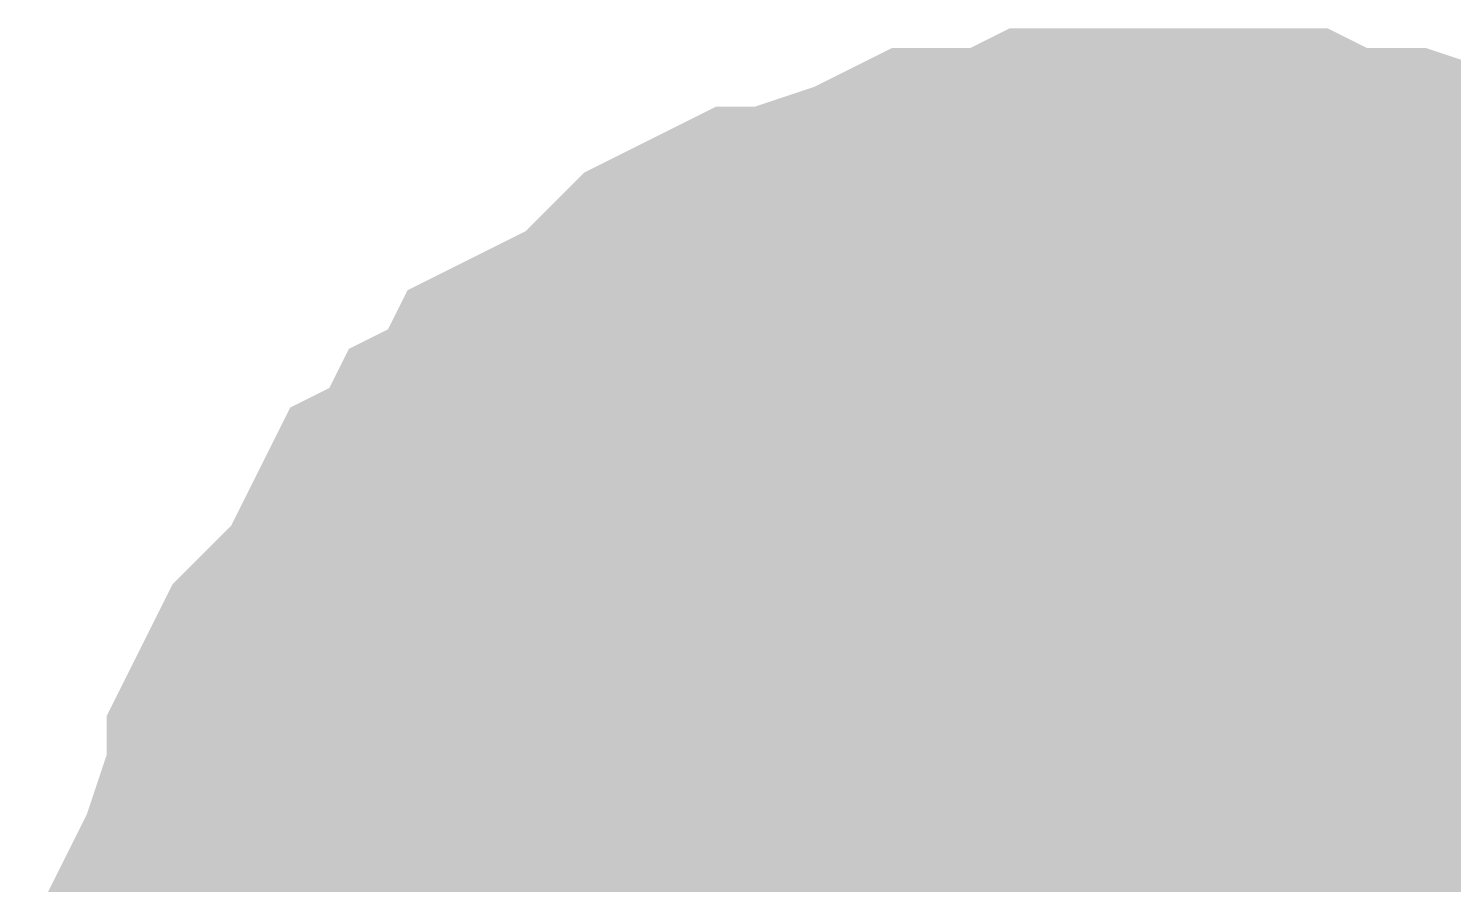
# Model space of a CAD drawing. Header units: inches. Extents: x 0 to 432, y 0 to 280.
# Drawn here: x 121.266 to 122.085, y 165.254 to 165.746 of the extents above; entities that cross this region are included whole.
import ezdxf

# ---------------------------------------------------------------- set-up
doc = ezdxf.new("R2010")
doc.units = ezdxf.units.IN
doc.layers.add('Sheet', color=255, linetype='Continuous')

msp = doc.modelspace()

# ---------------------------------------------------------------- linework, layer by layer
at = {"layer": 'Sheet'}
for points in [[(121.41567, 165.09081, 0.29972, 0.29972, 0), (121.41567, 165.11327, 0.29972, 0.29972, 0), (121.41567, 165.14696, 0.29972, 0.29972, 0), (121.4269, 165.16942, 0.29972, 0.29972, 0), (121.4269, 165.19188, 0.29972, 0.29972, 0), (121.4269, 165.21434, 0.29972, 0.29972, 0), (121.43813, 165.2368, 0.29972, 0.29972, 0), (121.44937, 165.27049, 0.29972, 0.29972, 0), (121.4606, 165.29295, 0.29972, 0.29972, 0), (121.4606, 165.31541, 0.29972, 0.29972, 0), (121.47183, 165.33787, 0.29972, 0.29972, 0), (121.48306, 165.3491, 0.29972, 0.29972, 0), (121.50552, 165.37156, 0.29972, 0.29972, 0), (121.51675, 165.39402, 0.29972, 0.29972, 0), (121.52798, 165.41648, 0.29972, 0.29972, 0), (121.55044, 165.42771, 0.29972, 0.29972, 0), (121.56167, 165.45017, 0.29972, 0.29972, 0), (121.58413, 165.4614, 0.29972, 0.29972, 0), (121.59537, 165.48386, 0.29972, 0.29972, 0), (121.61783, 165.49509, 0.29972, 0.29972, 0), (121.64029, 165.50632, 0.29972, 0.29972, 0), (121.66275, 165.52878, 0.29972, 0.29972, 0), (121.67398, 165.54001, 0.29972, 0.29972, 0), (121.69644, 165.55124, 0.29972, 0.29972, 0), (121.7189, 165.55124, 0.29972, 0.29972, 0), (121.74136, 165.56247, 0.29972, 0.29972, 0), (121.77506, 165.5737, 0.29972, 0.29972, 0), (121.79752, 165.58493, 0.29972, 0.29972, 0), (121.81998, 165.58493, 0.29972, 0.29972, 0), (121.84244, 165.58493, 0.29972, 0.29972, 0), (121.8649, 165.59616, 0.29972, 0.29972, 0), (121.8986, 165.59616, 0.29972, 0.29972, 0), (121.92106, 165.59616, 0.29972, 0.29972, 0)], [(121.41567, 165.09081, 0.29972, 0.29972, 0), (121.41567, 165.11327, 0.29972, 0.29972, 0), (121.41567, 165.14696, 0.29972, 0.29972, 0), (121.4269, 165.16942, 0.29972, 0.29972, 0), (121.4269, 165.19188, 0.29972, 0.29972, 0), (121.4269, 165.21434, 0.29972, 0.29972, 0), (121.43813, 165.2368, 0.29972, 0.29972, 0), (121.44937, 165.27049, 0.29972, 0.29972, 0), (121.4606, 165.29295, 0.29972, 0.29972, 0), (121.4606, 165.31541, 0.29972, 0.29972, 0), (121.47183, 165.33787, 0.29972, 0.29972, 0), (121.48306, 165.3491, 0.29972, 0.29972, 0), (121.50552, 165.37156, 0.29972, 0.29972, 0), (121.51675, 165.39402, 0.29972, 0.29972, 0), (121.52798, 165.41648, 0.29972, 0.29972, 0), (121.55044, 165.42771, 0.29972, 0.29972, 0), (121.56167, 165.45017, 0.29972, 0.29972, 0), (121.58413, 165.4614, 0.29972, 0.29972, 0), (121.59537, 165.48386, 0.29972, 0.29972, 0), (121.61783, 165.49509, 0.29972, 0.29972, 0), (121.64029, 165.50632, 0.29972, 0.29972, 0), (121.66275, 165.52878, 0.29972, 0.29972, 0), (121.67398, 165.54001, 0.29972, 0.29972, 0), (121.69644, 165.55124, 0.29972, 0.29972, 0), (121.7189, 165.55124, 0.29972, 0.29972, 0), (121.74136, 165.56247, 0.29972, 0.29972, 0), (121.77506, 165.5737, 0.29972, 0.29972, 0), (121.79752, 165.58493, 0.29972, 0.29972, 0), (121.81998, 165.58493, 0.29972, 0.29972, 0), (121.84244, 165.58493, 0.29972, 0.29972, 0), (121.8649, 165.59616, 0.29972, 0.29972, 0), (121.8986, 165.59616, 0.29972, 0.29972, 0), (121.92106, 165.59616, 0.29972, 0.29972, 0)], [(121.41567, 165.09081, 0.29972, 0.29972, 0), (121.41567, 165.11327, 0.29972, 0.29972, 0), (121.41567, 165.14696, 0.29972, 0.29972, 0), (121.4269, 165.16942, 0.29972, 0.29972, 0), (121.4269, 165.19188, 0.29972, 0.29972, 0), (121.4269, 165.21434, 0.29972, 0.29972, 0), (121.43813, 165.2368, 0.29972, 0.29972, 0), (121.44937, 165.27049, 0.29972, 0.29972, 0), (121.4606, 165.29295, 0.29972, 0.29972, 0), (121.4606, 165.31541, 0.29972, 0.29972, 0), (121.47183, 165.33787, 0.29972, 0.29972, 0), (121.48306, 165.3491, 0.29972, 0.29972, 0), (121.50552, 165.37156, 0.29972, 0.29972, 0), (121.51675, 165.39402, 0.29972, 0.29972, 0), (121.52798, 165.41648, 0.29972, 0.29972, 0), (121.55044, 165.42771, 0.29972, 0.29972, 0), (121.56167, 165.45017, 0.29972, 0.29972, 0), (121.58413, 165.4614, 0.29972, 0.29972, 0), (121.59537, 165.48386, 0.29972, 0.29972, 0), (121.61783, 165.49509, 0.29972, 0.29972, 0), (121.64029, 165.50632, 0.29972, 0.29972, 0), (121.66275, 165.52878, 0.29972, 0.29972, 0), (121.67398, 165.54001, 0.29972, 0.29972, 0), (121.69644, 165.55124, 0.29972, 0.29972, 0), (121.7189, 165.55124, 0.29972, 0.29972, 0), (121.74136, 165.56247, 0.29972, 0.29972, 0), (121.77506, 165.5737, 0.29972, 0.29972, 0), (121.79752, 165.58493, 0.29972, 0.29972, 0), (121.81998, 165.58493, 0.29972, 0.29972, 0), (121.84244, 165.58493, 0.29972, 0.29972, 0), (121.8649, 165.59616, 0.29972, 0.29972, 0), (121.8986, 165.59616, 0.29972, 0.29972, 0), (121.92106, 165.59616, 0.29972, 0.29972, 0)], [(121.41567, 165.09081, 0.29972, 0.29972, 0), (121.41567, 165.11327, 0.29972, 0.29972, 0), (121.41567, 165.14696, 0.29972, 0.29972, 0), (121.4269, 165.16942, 0.29972, 0.29972, 0), (121.4269, 165.19188, 0.29972, 0.29972, 0), (121.4269, 165.21434, 0.29972, 0.29972, 0), (121.43813, 165.2368, 0.29972, 0.29972, 0), (121.44937, 165.27049, 0.29972, 0.29972, 0), (121.4606, 165.29295, 0.29972, 0.29972, 0), (121.4606, 165.31541, 0.29972, 0.29972, 0), (121.47183, 165.33787, 0.29972, 0.29972, 0), (121.48306, 165.3491, 0.29972, 0.29972, 0), (121.50552, 165.37156, 0.29972, 0.29972, 0), (121.51675, 165.39402, 0.29972, 0.29972, 0), (121.52798, 165.41648, 0.29972, 0.29972, 0), (121.55044, 165.42771, 0.29972, 0.29972, 0), (121.56167, 165.45017, 0.29972, 0.29972, 0), (121.58413, 165.4614, 0.29972, 0.29972, 0), (121.59537, 165.48386, 0.29972, 0.29972, 0), (121.61783, 165.49509, 0.29972, 0.29972, 0), (121.64029, 165.50632, 0.29972, 0.29972, 0), (121.66275, 165.52878, 0.29972, 0.29972, 0), (121.67398, 165.54001, 0.29972, 0.29972, 0), (121.69644, 165.55124, 0.29972, 0.29972, 0), (121.7189, 165.55124, 0.29972, 0.29972, 0), (121.74136, 165.56247, 0.29972, 0.29972, 0), (121.77506, 165.5737, 0.29972, 0.29972, 0), (121.79752, 165.58493, 0.29972, 0.29972, 0), (121.81998, 165.58493, 0.29972, 0.29972, 0), (121.84244, 165.58493, 0.29972, 0.29972, 0), (121.8649, 165.59616, 0.29972, 0.29972, 0), (121.8986, 165.59616, 0.29972, 0.29972, 0), (121.92106, 165.59616, 0.29972, 0.29972, 0)], [(121.41567, 165.09081, 0.29972, 0.29972, 0), (121.41567, 165.11327, 0.29972, 0.29972, 0), (121.41567, 165.14696, 0.29972, 0.29972, 0), (121.4269, 165.16942, 0.29972, 0.29972, 0), (121.4269, 165.19188, 0.29972, 0.29972, 0), (121.4269, 165.21434, 0.29972, 0.29972, 0), (121.43813, 165.2368, 0.29972, 0.29972, 0), (121.44937, 165.27049, 0.29972, 0.29972, 0), (121.4606, 165.29295, 0.29972, 0.29972, 0), (121.4606, 165.31541, 0.29972, 0.29972, 0), (121.47183, 165.33787, 0.29972, 0.29972, 0), (121.48306, 165.3491, 0.29972, 0.29972, 0), (121.50552, 165.37156, 0.29972, 0.29972, 0), (121.51675, 165.39402, 0.29972, 0.29972, 0), (121.52798, 165.41648, 0.29972, 0.29972, 0), (121.55044, 165.42771, 0.29972, 0.29972, 0), (121.56167, 165.45017, 0.29972, 0.29972, 0), (121.58413, 165.4614, 0.29972, 0.29972, 0), (121.59537, 165.48386, 0.29972, 0.29972, 0), (121.61783, 165.49509, 0.29972, 0.29972, 0), (121.64029, 165.50632, 0.29972, 0.29972, 0), (121.66275, 165.52878, 0.29972, 0.29972, 0), (121.67398, 165.54001, 0.29972, 0.29972, 0), (121.69644, 165.55124, 0.29972, 0.29972, 0), (121.7189, 165.55124, 0.29972, 0.29972, 0), (121.74136, 165.56247, 0.29972, 0.29972, 0), (121.77506, 165.5737, 0.29972, 0.29972, 0), (121.79752, 165.58493, 0.29972, 0.29972, 0), (121.81998, 165.58493, 0.29972, 0.29972, 0), (121.84244, 165.58493, 0.29972, 0.29972, 0), (121.8649, 165.59616, 0.29972, 0.29972, 0), (121.8986, 165.59616, 0.29972, 0.29972, 0), (121.92106, 165.59616, 0.29972, 0.29972, 0)], [(121.41567, 165.09081, 0.29972, 0.29972, 0), (121.41567, 165.11327, 0.29972, 0.29972, 0), (121.41567, 165.14696, 0.29972, 0.29972, 0), (121.4269, 165.16942, 0.29972, 0.29972, 0), (121.4269, 165.19188, 0.29972, 0.29972, 0), (121.4269, 165.21434, 0.29972, 0.29972, 0), (121.43813, 165.2368, 0.29972, 0.29972, 0), (121.44937, 165.27049, 0.29972, 0.29972, 0), (121.4606, 165.29295, 0.29972, 0.29972, 0), (121.4606, 165.31541, 0.29972, 0.29972, 0), (121.47183, 165.33787, 0.29972, 0.29972, 0), (121.48306, 165.3491, 0.29972, 0.29972, 0), (121.50552, 165.37156, 0.29972, 0.29972, 0), (121.51675, 165.39402, 0.29972, 0.29972, 0), (121.52798, 165.41648, 0.29972, 0.29972, 0), (121.55044, 165.42771, 0.29972, 0.29972, 0), (121.56167, 165.45017, 0.29972, 0.29972, 0), (121.58413, 165.4614, 0.29972, 0.29972, 0), (121.59537, 165.48386, 0.29972, 0.29972, 0), (121.61783, 165.49509, 0.29972, 0.29972, 0), (121.64029, 165.50632, 0.29972, 0.29972, 0), (121.66275, 165.52878, 0.29972, 0.29972, 0), (121.67398, 165.54001, 0.29972, 0.29972, 0), (121.69644, 165.55124, 0.29972, 0.29972, 0), (121.7189, 165.55124, 0.29972, 0.29972, 0), (121.74136, 165.56247, 0.29972, 0.29972, 0), (121.77506, 165.5737, 0.29972, 0.29972, 0), (121.79752, 165.58493, 0.29972, 0.29972, 0), (121.81998, 165.58493, 0.29972, 0.29972, 0), (121.84244, 165.58493, 0.29972, 0.29972, 0), (121.8649, 165.59616, 0.29972, 0.29972, 0), (121.8986, 165.59616, 0.29972, 0.29972, 0), (121.92106, 165.59616, 0.29972, 0.29972, 0)], [(121.41567, 165.09081, 0.29972, 0.29972, 0), (121.41567, 165.11327, 0.29972, 0.29972, 0), (121.41567, 165.14696, 0.29972, 0.29972, 0), (121.4269, 165.16942, 0.29972, 0.29972, 0), (121.4269, 165.19188, 0.29972, 0.29972, 0), (121.4269, 165.21434, 0.29972, 0.29972, 0), (121.43813, 165.2368, 0.29972, 0.29972, 0), (121.44937, 165.27049, 0.29972, 0.29972, 0), (121.4606, 165.29295, 0.29972, 0.29972, 0), (121.4606, 165.31541, 0.29972, 0.29972, 0), (121.47183, 165.33787, 0.29972, 0.29972, 0), (121.48306, 165.3491, 0.29972, 0.29972, 0), (121.50552, 165.37156, 0.29972, 0.29972, 0), (121.51675, 165.39402, 0.29972, 0.29972, 0), (121.52798, 165.41648, 0.29972, 0.29972, 0), (121.55044, 165.42771, 0.29972, 0.29972, 0), (121.56167, 165.45017, 0.29972, 0.29972, 0), (121.58413, 165.4614, 0.29972, 0.29972, 0), (121.59537, 165.48386, 0.29972, 0.29972, 0), (121.61783, 165.49509, 0.29972, 0.29972, 0), (121.64029, 165.50632, 0.29972, 0.29972, 0), (121.66275, 165.52878, 0.29972, 0.29972, 0), (121.67398, 165.54001, 0.29972, 0.29972, 0), (121.69644, 165.55124, 0.29972, 0.29972, 0), (121.7189, 165.55124, 0.29972, 0.29972, 0), (121.74136, 165.56247, 0.29972, 0.29972, 0), (121.77506, 165.5737, 0.29972, 0.29972, 0), (121.79752, 165.58493, 0.29972, 0.29972, 0), (121.81998, 165.58493, 0.29972, 0.29972, 0), (121.84244, 165.58493, 0.29972, 0.29972, 0), (121.8649, 165.59616, 0.29972, 0.29972, 0), (121.8986, 165.59616, 0.29972, 0.29972, 0), (121.92106, 165.59616, 0.29972, 0.29972, 0)], [(121.92106, 165.59616, 0.29972, 0.29972, 0), (121.92106, 165.59616, 0.29972, 0.29972, 0)], [(121.92106, 165.59616, 0.29972, 0.29972, 0), (121.94352, 165.59616, 0.29972, 0.29972, 0), (121.97721, 165.59616, 0.29972, 0.29972, 0), (121.99967, 165.58493, 0.29972, 0.29972, 0), (122.02213, 165.58493, 0.29972, 0.29972, 0), (122.0446, 165.58493, 0.29972, 0.29972, 0), (122.07829, 165.5737, 0.29972, 0.29972, 0), (122.10075, 165.56247, 0.29972, 0.29972, 0), (122.12321, 165.55124, 0.29972, 0.29972, 0), (122.14567, 165.55124, 0.29972, 0.29972, 0), (122.16813, 165.54001, 0.29972, 0.29972, 0), (122.1906, 165.52878, 0.29972, 0.29972, 0), (122.21306, 165.50632, 0.29972, 0.29972, 0), (122.22429, 165.49509, 0.29972, 0.29972, 0), (122.24675, 165.48386, 0.29972, 0.29972, 0)], [(121.92106, 165.59616, 0.29972, 0.29972, 0), (121.92106, 165.59616, 0.29972, 0.29972, 0)], [(121.92106, 165.59616, 0.29972, 0.29972, 0), (121.94352, 165.59616, 0.29972, 0.29972, 0), (121.97721, 165.59616, 0.29972, 0.29972, 0), (121.99967, 165.58493, 0.29972, 0.29972, 0), (122.02213, 165.58493, 0.29972, 0.29972, 0), (122.0446, 165.58493, 0.29972, 0.29972, 0), (122.07829, 165.5737, 0.29972, 0.29972, 0), (122.10075, 165.56247, 0.29972, 0.29972, 0), (122.12321, 165.55124, 0.29972, 0.29972, 0), (122.14567, 165.55124, 0.29972, 0.29972, 0), (122.16813, 165.54001, 0.29972, 0.29972, 0), (122.1906, 165.52878, 0.29972, 0.29972, 0), (122.21306, 165.50632, 0.29972, 0.29972, 0), (122.22429, 165.49509, 0.29972, 0.29972, 0), (122.24675, 165.48386, 0.29972, 0.29972, 0)], [(121.92106, 165.59616, 0.29972, 0.29972, 0), (121.92106, 165.59616, 0.29972, 0.29972, 0)], [(121.92106, 165.59616, 0.29972, 0.29972, 0), (121.94352, 165.59616, 0.29972, 0.29972, 0), (121.97721, 165.59616, 0.29972, 0.29972, 0), (121.99967, 165.58493, 0.29972, 0.29972, 0), (122.02213, 165.58493, 0.29972, 0.29972, 0), (122.0446, 165.58493, 0.29972, 0.29972, 0), (122.07829, 165.5737, 0.29972, 0.29972, 0), (122.10075, 165.56247, 0.29972, 0.29972, 0), (122.12321, 165.55124, 0.29972, 0.29972, 0), (122.14567, 165.55124, 0.29972, 0.29972, 0), (122.16813, 165.54001, 0.29972, 0.29972, 0), (122.1906, 165.52878, 0.29972, 0.29972, 0), (122.21306, 165.50632, 0.29972, 0.29972, 0), (122.22429, 165.49509, 0.29972, 0.29972, 0), (122.24675, 165.48386, 0.29972, 0.29972, 0)], [(121.92106, 165.59616, 0.29972, 0.29972, 0), (121.92106, 165.59616, 0.29972, 0.29972, 0)], [(121.92106, 165.59616, 0.29972, 0.29972, 0), (121.94352, 165.59616, 0.29972, 0.29972, 0), (121.97721, 165.59616, 0.29972, 0.29972, 0), (121.99967, 165.58493, 0.29972, 0.29972, 0), (122.02213, 165.58493, 0.29972, 0.29972, 0), (122.0446, 165.58493, 0.29972, 0.29972, 0), (122.07829, 165.5737, 0.29972, 0.29972, 0), (122.10075, 165.56247, 0.29972, 0.29972, 0), (122.12321, 165.55124, 0.29972, 0.29972, 0), (122.14567, 165.55124, 0.29972, 0.29972, 0), (122.16813, 165.54001, 0.29972, 0.29972, 0), (122.1906, 165.52878, 0.29972, 0.29972, 0), (122.21306, 165.50632, 0.29972, 0.29972, 0), (122.22429, 165.49509, 0.29972, 0.29972, 0), (122.24675, 165.48386, 0.29972, 0.29972, 0)], [(121.92106, 165.59616, 0.29972, 0.29972, 0), (121.92106, 165.59616, 0.29972, 0.29972, 0)], [(121.92106, 165.59616, 0.29972, 0.29972, 0), (121.94352, 165.59616, 0.29972, 0.29972, 0), (121.97721, 165.59616, 0.29972, 0.29972, 0), (121.99967, 165.58493, 0.29972, 0.29972, 0), (122.02213, 165.58493, 0.29972, 0.29972, 0), (122.0446, 165.58493, 0.29972, 0.29972, 0), (122.07829, 165.5737, 0.29972, 0.29972, 0), (122.10075, 165.56247, 0.29972, 0.29972, 0), (122.12321, 165.55124, 0.29972, 0.29972, 0), (122.14567, 165.55124, 0.29972, 0.29972, 0), (122.16813, 165.54001, 0.29972, 0.29972, 0), (122.1906, 165.52878, 0.29972, 0.29972, 0), (122.21306, 165.50632, 0.29972, 0.29972, 0), (122.22429, 165.49509, 0.29972, 0.29972, 0), (122.24675, 165.48386, 0.29972, 0.29972, 0)], [(121.92106, 165.59616, 0.29972, 0.29972, 0), (121.92106, 165.59616, 0.29972, 0.29972, 0)], [(121.92106, 165.59616, 0.29972, 0.29972, 0), (121.94352, 165.59616, 0.29972, 0.29972, 0), (121.97721, 165.59616, 0.29972, 0.29972, 0), (121.99967, 165.58493, 0.29972, 0.29972, 0), (122.02213, 165.58493, 0.29972, 0.29972, 0), (122.0446, 165.58493, 0.29972, 0.29972, 0), (122.07829, 165.5737, 0.29972, 0.29972, 0), (122.10075, 165.56247, 0.29972, 0.29972, 0), (122.12321, 165.55124, 0.29972, 0.29972, 0), (122.14567, 165.55124, 0.29972, 0.29972, 0), (122.16813, 165.54001, 0.29972, 0.29972, 0), (122.1906, 165.52878, 0.29972, 0.29972, 0), (122.21306, 165.50632, 0.29972, 0.29972, 0), (122.22429, 165.49509, 0.29972, 0.29972, 0), (122.24675, 165.48386, 0.29972, 0.29972, 0)], [(121.92106, 165.59616, 0.29972, 0.29972, 0), (121.92106, 165.59616, 0.29972, 0.29972, 0)], [(121.92106, 165.59616, 0.29972, 0.29972, 0), (121.94352, 165.59616, 0.29972, 0.29972, 0), (121.97721, 165.59616, 0.29972, 0.29972, 0), (121.99967, 165.58493, 0.29972, 0.29972, 0), (122.02213, 165.58493, 0.29972, 0.29972, 0), (122.0446, 165.58493, 0.29972, 0.29972, 0), (122.07829, 165.5737, 0.29972, 0.29972, 0), (122.10075, 165.56247, 0.29972, 0.29972, 0), (122.12321, 165.55124, 0.29972, 0.29972, 0), (122.14567, 165.55124, 0.29972, 0.29972, 0), (122.16813, 165.54001, 0.29972, 0.29972, 0), (122.1906, 165.52878, 0.29972, 0.29972, 0), (122.21306, 165.50632, 0.29972, 0.29972, 0), (122.22429, 165.49509, 0.29972, 0.29972, 0), (122.24675, 165.48386, 0.29972, 0.29972, 0)], [(121.4269, 165.19188, 0.09906, 0.09906, 0), (121.4269, 165.21434, 0.09906, 0.09906, 0), (121.43813, 165.2368, 0.09906, 0.09906, 0), (121.44937, 165.27049, 0.09906, 0.09906, 0), (121.4606, 165.29295, 0.09906, 0.09906, 0), (121.4606, 165.31541, 0.09906, 0.09906, 0), (121.47183, 165.33787, 0.09906, 0.09906, 0), (121.48306, 165.3491, 0.09906, 0.09906, 0), (121.50552, 165.37156, 0.09906, 0.09906, 0), (121.51675, 165.39402, 0.09906, 0.09906, 0), (121.52798, 165.41648, 0.09906, 0.09906, 0), (121.55044, 165.42771, 0.09906, 0.09906, 0), (121.56167, 165.45017, 0.09906, 0.09906, 0), (121.58413, 165.4614, 0.09906, 0.09906, 0), (121.59537, 165.48386, 0.09906, 0.09906, 0), (121.61783, 165.49509, 0.09906, 0.09906, 0), (121.64029, 165.50632, 0.09906, 0.09906, 0), (121.66275, 165.52878, 0.09906, 0.09906, 0), (121.67398, 165.54001, 0.09906, 0.09906, 0), (121.69644, 165.55124, 0.09906, 0.09906, 0), (121.7189, 165.55124, 0.09906, 0.09906, 0), (121.74136, 165.56247, 0.09906, 0.09906, 0), (121.77506, 165.5737, 0.09906, 0.09906, 0), (121.79752, 165.58493, 0.09906, 0.09906, 0), (121.81998, 165.58493, 0.09906, 0.09906, 0), (121.84244, 165.58493, 0.09906, 0.09906, 0), (121.8649, 165.59616, 0.09906, 0.09906, 0), (121.8986, 165.59616, 0.09906, 0.09906, 0), (121.92106, 165.59616, 0.09906, 0.09906, 0)], [(121.4269, 165.19188, 0.09906, 0.09906, 0), (121.4269, 165.21434, 0.09906, 0.09906, 0), (121.43813, 165.2368, 0.09906, 0.09906, 0), (121.44937, 165.27049, 0.09906, 0.09906, 0), (121.4606, 165.29295, 0.09906, 0.09906, 0), (121.4606, 165.31541, 0.09906, 0.09906, 0), (121.47183, 165.33787, 0.09906, 0.09906, 0), (121.48306, 165.3491, 0.09906, 0.09906, 0), (121.50552, 165.37156, 0.09906, 0.09906, 0), (121.51675, 165.39402, 0.09906, 0.09906, 0), (121.52798, 165.41648, 0.09906, 0.09906, 0), (121.55044, 165.42771, 0.09906, 0.09906, 0), (121.56167, 165.45017, 0.09906, 0.09906, 0), (121.58413, 165.4614, 0.09906, 0.09906, 0), (121.59537, 165.48386, 0.09906, 0.09906, 0), (121.61783, 165.49509, 0.09906, 0.09906, 0), (121.64029, 165.50632, 0.09906, 0.09906, 0), (121.66275, 165.52878, 0.09906, 0.09906, 0), (121.67398, 165.54001, 0.09906, 0.09906, 0), (121.69644, 165.55124, 0.09906, 0.09906, 0), (121.7189, 165.55124, 0.09906, 0.09906, 0), (121.74136, 165.56247, 0.09906, 0.09906, 0), (121.77506, 165.5737, 0.09906, 0.09906, 0), (121.79752, 165.58493, 0.09906, 0.09906, 0), (121.81998, 165.58493, 0.09906, 0.09906, 0), (121.84244, 165.58493, 0.09906, 0.09906, 0), (121.8649, 165.59616, 0.09906, 0.09906, 0), (121.8986, 165.59616, 0.09906, 0.09906, 0), (121.92106, 165.59616, 0.09906, 0.09906, 0)], [(121.4269, 165.19188, 0.09906, 0.09906, 0), (121.4269, 165.21434, 0.09906, 0.09906, 0), (121.43813, 165.2368, 0.09906, 0.09906, 0), (121.44937, 165.27049, 0.09906, 0.09906, 0), (121.4606, 165.29295, 0.09906, 0.09906, 0), (121.4606, 165.31541, 0.09906, 0.09906, 0), (121.47183, 165.33787, 0.09906, 0.09906, 0), (121.48306, 165.3491, 0.09906, 0.09906, 0), (121.50552, 165.37156, 0.09906, 0.09906, 0), (121.51675, 165.39402, 0.09906, 0.09906, 0), (121.52798, 165.41648, 0.09906, 0.09906, 0), (121.55044, 165.42771, 0.09906, 0.09906, 0), (121.56167, 165.45017, 0.09906, 0.09906, 0), (121.58413, 165.4614, 0.09906, 0.09906, 0), (121.59537, 165.48386, 0.09906, 0.09906, 0), (121.61783, 165.49509, 0.09906, 0.09906, 0), (121.64029, 165.50632, 0.09906, 0.09906, 0), (121.66275, 165.52878, 0.09906, 0.09906, 0), (121.67398, 165.54001, 0.09906, 0.09906, 0), (121.69644, 165.55124, 0.09906, 0.09906, 0), (121.7189, 165.55124, 0.09906, 0.09906, 0), (121.74136, 165.56247, 0.09906, 0.09906, 0), (121.77506, 165.5737, 0.09906, 0.09906, 0), (121.79752, 165.58493, 0.09906, 0.09906, 0), (121.81998, 165.58493, 0.09906, 0.09906, 0), (121.84244, 165.58493, 0.09906, 0.09906, 0), (121.8649, 165.59616, 0.09906, 0.09906, 0), (121.8986, 165.59616, 0.09906, 0.09906, 0), (121.92106, 165.59616, 0.09906, 0.09906, 0)], [(121.4269, 165.19188, 0.09906, 0.09906, 0), (121.4269, 165.21434, 0.09906, 0.09906, 0), (121.43813, 165.2368, 0.09906, 0.09906, 0), (121.44937, 165.27049, 0.09906, 0.09906, 0), (121.4606, 165.29295, 0.09906, 0.09906, 0), (121.4606, 165.31541, 0.09906, 0.09906, 0), (121.47183, 165.33787, 0.09906, 0.09906, 0), (121.48306, 165.3491, 0.09906, 0.09906, 0), (121.50552, 165.37156, 0.09906, 0.09906, 0), (121.51675, 165.39402, 0.09906, 0.09906, 0), (121.52798, 165.41648, 0.09906, 0.09906, 0), (121.55044, 165.42771, 0.09906, 0.09906, 0), (121.56167, 165.45017, 0.09906, 0.09906, 0), (121.58413, 165.4614, 0.09906, 0.09906, 0), (121.59537, 165.48386, 0.09906, 0.09906, 0), (121.61783, 165.49509, 0.09906, 0.09906, 0), (121.64029, 165.50632, 0.09906, 0.09906, 0), (121.66275, 165.52878, 0.09906, 0.09906, 0), (121.67398, 165.54001, 0.09906, 0.09906, 0), (121.69644, 165.55124, 0.09906, 0.09906, 0), (121.7189, 165.55124, 0.09906, 0.09906, 0), (121.74136, 165.56247, 0.09906, 0.09906, 0), (121.77506, 165.5737, 0.09906, 0.09906, 0), (121.79752, 165.58493, 0.09906, 0.09906, 0), (121.81998, 165.58493, 0.09906, 0.09906, 0), (121.84244, 165.58493, 0.09906, 0.09906, 0), (121.8649, 165.59616, 0.09906, 0.09906, 0), (121.8986, 165.59616, 0.09906, 0.09906, 0), (121.92106, 165.59616, 0.09906, 0.09906, 0)], [(121.4269, 165.19188, 0.09906, 0.09906, 0), (121.4269, 165.21434, 0.09906, 0.09906, 0), (121.43813, 165.2368, 0.09906, 0.09906, 0), (121.44937, 165.27049, 0.09906, 0.09906, 0), (121.4606, 165.29295, 0.09906, 0.09906, 0), (121.4606, 165.31541, 0.09906, 0.09906, 0), (121.47183, 165.33787, 0.09906, 0.09906, 0), (121.48306, 165.3491, 0.09906, 0.09906, 0), (121.50552, 165.37156, 0.09906, 0.09906, 0), (121.51675, 165.39402, 0.09906, 0.09906, 0), (121.52798, 165.41648, 0.09906, 0.09906, 0), (121.55044, 165.42771, 0.09906, 0.09906, 0), (121.56167, 165.45017, 0.09906, 0.09906, 0), (121.58413, 165.4614, 0.09906, 0.09906, 0), (121.59537, 165.48386, 0.09906, 0.09906, 0), (121.61783, 165.49509, 0.09906, 0.09906, 0), (121.64029, 165.50632, 0.09906, 0.09906, 0), (121.66275, 165.52878, 0.09906, 0.09906, 0), (121.67398, 165.54001, 0.09906, 0.09906, 0), (121.69644, 165.55124, 0.09906, 0.09906, 0), (121.7189, 165.55124, 0.09906, 0.09906, 0), (121.74136, 165.56247, 0.09906, 0.09906, 0), (121.77506, 165.5737, 0.09906, 0.09906, 0), (121.79752, 165.58493, 0.09906, 0.09906, 0), (121.81998, 165.58493, 0.09906, 0.09906, 0), (121.84244, 165.58493, 0.09906, 0.09906, 0), (121.8649, 165.59616, 0.09906, 0.09906, 0), (121.8986, 165.59616, 0.09906, 0.09906, 0), (121.92106, 165.59616, 0.09906, 0.09906, 0)], [(121.4269, 165.19188, 0.09906, 0.09906, 0), (121.4269, 165.21434, 0.09906, 0.09906, 0), (121.43813, 165.2368, 0.09906, 0.09906, 0), (121.44937, 165.27049, 0.09906, 0.09906, 0), (121.4606, 165.29295, 0.09906, 0.09906, 0), (121.4606, 165.31541, 0.09906, 0.09906, 0), (121.47183, 165.33787, 0.09906, 0.09906, 0), (121.48306, 165.3491, 0.09906, 0.09906, 0), (121.50552, 165.37156, 0.09906, 0.09906, 0), (121.51675, 165.39402, 0.09906, 0.09906, 0), (121.52798, 165.41648, 0.09906, 0.09906, 0), (121.55044, 165.42771, 0.09906, 0.09906, 0), (121.56167, 165.45017, 0.09906, 0.09906, 0), (121.58413, 165.4614, 0.09906, 0.09906, 0), (121.59537, 165.48386, 0.09906, 0.09906, 0), (121.61783, 165.49509, 0.09906, 0.09906, 0), (121.64029, 165.50632, 0.09906, 0.09906, 0), (121.66275, 165.52878, 0.09906, 0.09906, 0), (121.67398, 165.54001, 0.09906, 0.09906, 0), (121.69644, 165.55124, 0.09906, 0.09906, 0), (121.7189, 165.55124, 0.09906, 0.09906, 0), (121.74136, 165.56247, 0.09906, 0.09906, 0), (121.77506, 165.5737, 0.09906, 0.09906, 0), (121.79752, 165.58493, 0.09906, 0.09906, 0), (121.81998, 165.58493, 0.09906, 0.09906, 0), (121.84244, 165.58493, 0.09906, 0.09906, 0), (121.8649, 165.59616, 0.09906, 0.09906, 0), (121.8986, 165.59616, 0.09906, 0.09906, 0), (121.92106, 165.59616, 0.09906, 0.09906, 0)], [(121.4269, 165.19188, 0.09906, 0.09906, 0), (121.4269, 165.21434, 0.09906, 0.09906, 0), (121.43813, 165.2368, 0.09906, 0.09906, 0), (121.44937, 165.27049, 0.09906, 0.09906, 0), (121.4606, 165.29295, 0.09906, 0.09906, 0), (121.4606, 165.31541, 0.09906, 0.09906, 0), (121.47183, 165.33787, 0.09906, 0.09906, 0), (121.48306, 165.3491, 0.09906, 0.09906, 0), (121.50552, 165.37156, 0.09906, 0.09906, 0), (121.51675, 165.39402, 0.09906, 0.09906, 0), (121.52798, 165.41648, 0.09906, 0.09906, 0), (121.55044, 165.42771, 0.09906, 0.09906, 0), (121.56167, 165.45017, 0.09906, 0.09906, 0), (121.58413, 165.4614, 0.09906, 0.09906, 0), (121.59537, 165.48386, 0.09906, 0.09906, 0), (121.61783, 165.49509, 0.09906, 0.09906, 0), (121.64029, 165.50632, 0.09906, 0.09906, 0), (121.66275, 165.52878, 0.09906, 0.09906, 0), (121.67398, 165.54001, 0.09906, 0.09906, 0), (121.69644, 165.55124, 0.09906, 0.09906, 0), (121.7189, 165.55124, 0.09906, 0.09906, 0), (121.74136, 165.56247, 0.09906, 0.09906, 0), (121.77506, 165.5737, 0.09906, 0.09906, 0), (121.79752, 165.58493, 0.09906, 0.09906, 0), (121.81998, 165.58493, 0.09906, 0.09906, 0), (121.84244, 165.58493, 0.09906, 0.09906, 0), (121.8649, 165.59616, 0.09906, 0.09906, 0), (121.8986, 165.59616, 0.09906, 0.09906, 0), (121.92106, 165.59616, 0.09906, 0.09906, 0)], [(121.92106, 165.59616, 0.09906, 0.09906, 0), (121.92106, 165.59616, 0.09906, 0.09906, 0)], [(121.92106, 165.59616, 0.09906, 0.09906, 0), (121.94352, 165.59616, 0.09906, 0.09906, 0), (121.97721, 165.59616, 0.09906, 0.09906, 0), (121.99967, 165.58493, 0.09906, 0.09906, 0), (122.02213, 165.58493, 0.09906, 0.09906, 0), (122.0446, 165.58493, 0.09906, 0.09906, 0), (122.07829, 165.5737, 0.09906, 0.09906, 0), (122.10075, 165.56247, 0.09906, 0.09906, 0), (122.12321, 165.55124, 0.09906, 0.09906, 0), (122.14567, 165.55124, 0.09906, 0.09906, 0)], [(121.92106, 165.59616, 0.09906, 0.09906, 0), (121.92106, 165.59616, 0.09906, 0.09906, 0)], [(121.92106, 165.59616, 0.09906, 0.09906, 0), (121.94352, 165.59616, 0.09906, 0.09906, 0), (121.97721, 165.59616, 0.09906, 0.09906, 0), (121.99967, 165.58493, 0.09906, 0.09906, 0), (122.02213, 165.58493, 0.09906, 0.09906, 0), (122.0446, 165.58493, 0.09906, 0.09906, 0), (122.07829, 165.5737, 0.09906, 0.09906, 0), (122.10075, 165.56247, 0.09906, 0.09906, 0), (122.12321, 165.55124, 0.09906, 0.09906, 0), (122.14567, 165.55124, 0.09906, 0.09906, 0)], [(121.92106, 165.59616, 0.09906, 0.09906, 0), (121.92106, 165.59616, 0.09906, 0.09906, 0)], [(121.92106, 165.59616, 0.09906, 0.09906, 0), (121.94352, 165.59616, 0.09906, 0.09906, 0), (121.97721, 165.59616, 0.09906, 0.09906, 0), (121.99967, 165.58493, 0.09906, 0.09906, 0), (122.02213, 165.58493, 0.09906, 0.09906, 0), (122.0446, 165.58493, 0.09906, 0.09906, 0), (122.07829, 165.5737, 0.09906, 0.09906, 0), (122.10075, 165.56247, 0.09906, 0.09906, 0), (122.12321, 165.55124, 0.09906, 0.09906, 0), (122.14567, 165.55124, 0.09906, 0.09906, 0)], [(121.92106, 165.59616, 0.09906, 0.09906, 0), (121.92106, 165.59616, 0.09906, 0.09906, 0)], [(121.92106, 165.59616, 0.09906, 0.09906, 0), (121.94352, 165.59616, 0.09906, 0.09906, 0), (121.97721, 165.59616, 0.09906, 0.09906, 0), (121.99967, 165.58493, 0.09906, 0.09906, 0), (122.02213, 165.58493, 0.09906, 0.09906, 0), (122.0446, 165.58493, 0.09906, 0.09906, 0), (122.07829, 165.5737, 0.09906, 0.09906, 0), (122.10075, 165.56247, 0.09906, 0.09906, 0), (122.12321, 165.55124, 0.09906, 0.09906, 0), (122.14567, 165.55124, 0.09906, 0.09906, 0)], [(121.92106, 165.59616, 0.09906, 0.09906, 0), (121.92106, 165.59616, 0.09906, 0.09906, 0)], [(121.92106, 165.59616, 0.09906, 0.09906, 0), (121.94352, 165.59616, 0.09906, 0.09906, 0), (121.97721, 165.59616, 0.09906, 0.09906, 0), (121.99967, 165.58493, 0.09906, 0.09906, 0), (122.02213, 165.58493, 0.09906, 0.09906, 0), (122.0446, 165.58493, 0.09906, 0.09906, 0), (122.07829, 165.5737, 0.09906, 0.09906, 0), (122.10075, 165.56247, 0.09906, 0.09906, 0), (122.12321, 165.55124, 0.09906, 0.09906, 0), (122.14567, 165.55124, 0.09906, 0.09906, 0)], [(121.92106, 165.59616, 0.09906, 0.09906, 0), (121.92106, 165.59616, 0.09906, 0.09906, 0)], [(121.92106, 165.59616, 0.09906, 0.09906, 0), (121.94352, 165.59616, 0.09906, 0.09906, 0), (121.97721, 165.59616, 0.09906, 0.09906, 0), (121.99967, 165.58493, 0.09906, 0.09906, 0), (122.02213, 165.58493, 0.09906, 0.09906, 0), (122.0446, 165.58493, 0.09906, 0.09906, 0), (122.07829, 165.5737, 0.09906, 0.09906, 0), (122.10075, 165.56247, 0.09906, 0.09906, 0), (122.12321, 165.55124, 0.09906, 0.09906, 0), (122.14567, 165.55124, 0.09906, 0.09906, 0)], [(121.92106, 165.59616, 0.09906, 0.09906, 0), (121.92106, 165.59616, 0.09906, 0.09906, 0)], [(121.92106, 165.59616, 0.09906, 0.09906, 0), (121.94352, 165.59616, 0.09906, 0.09906, 0), (121.97721, 165.59616, 0.09906, 0.09906, 0), (121.99967, 165.58493, 0.09906, 0.09906, 0), (122.02213, 165.58493, 0.09906, 0.09906, 0), (122.0446, 165.58493, 0.09906, 0.09906, 0), (122.07829, 165.5737, 0.09906, 0.09906, 0), (122.10075, 165.56247, 0.09906, 0.09906, 0), (122.12321, 165.55124, 0.09906, 0.09906, 0), (122.14567, 165.55124, 0.09906, 0.09906, 0)]]:
    msp.add_lwpolyline(points, format="xyseb", dxfattribs=at)
msp.add_lwpolyline([(121.666, 165.1, 0.508, 0.508, 1), (122.174, 165.1, 0.508, 0.508, 1)], format="xyseb", close=True, dxfattribs=at)

doc.saveas('drawing.dxf')
